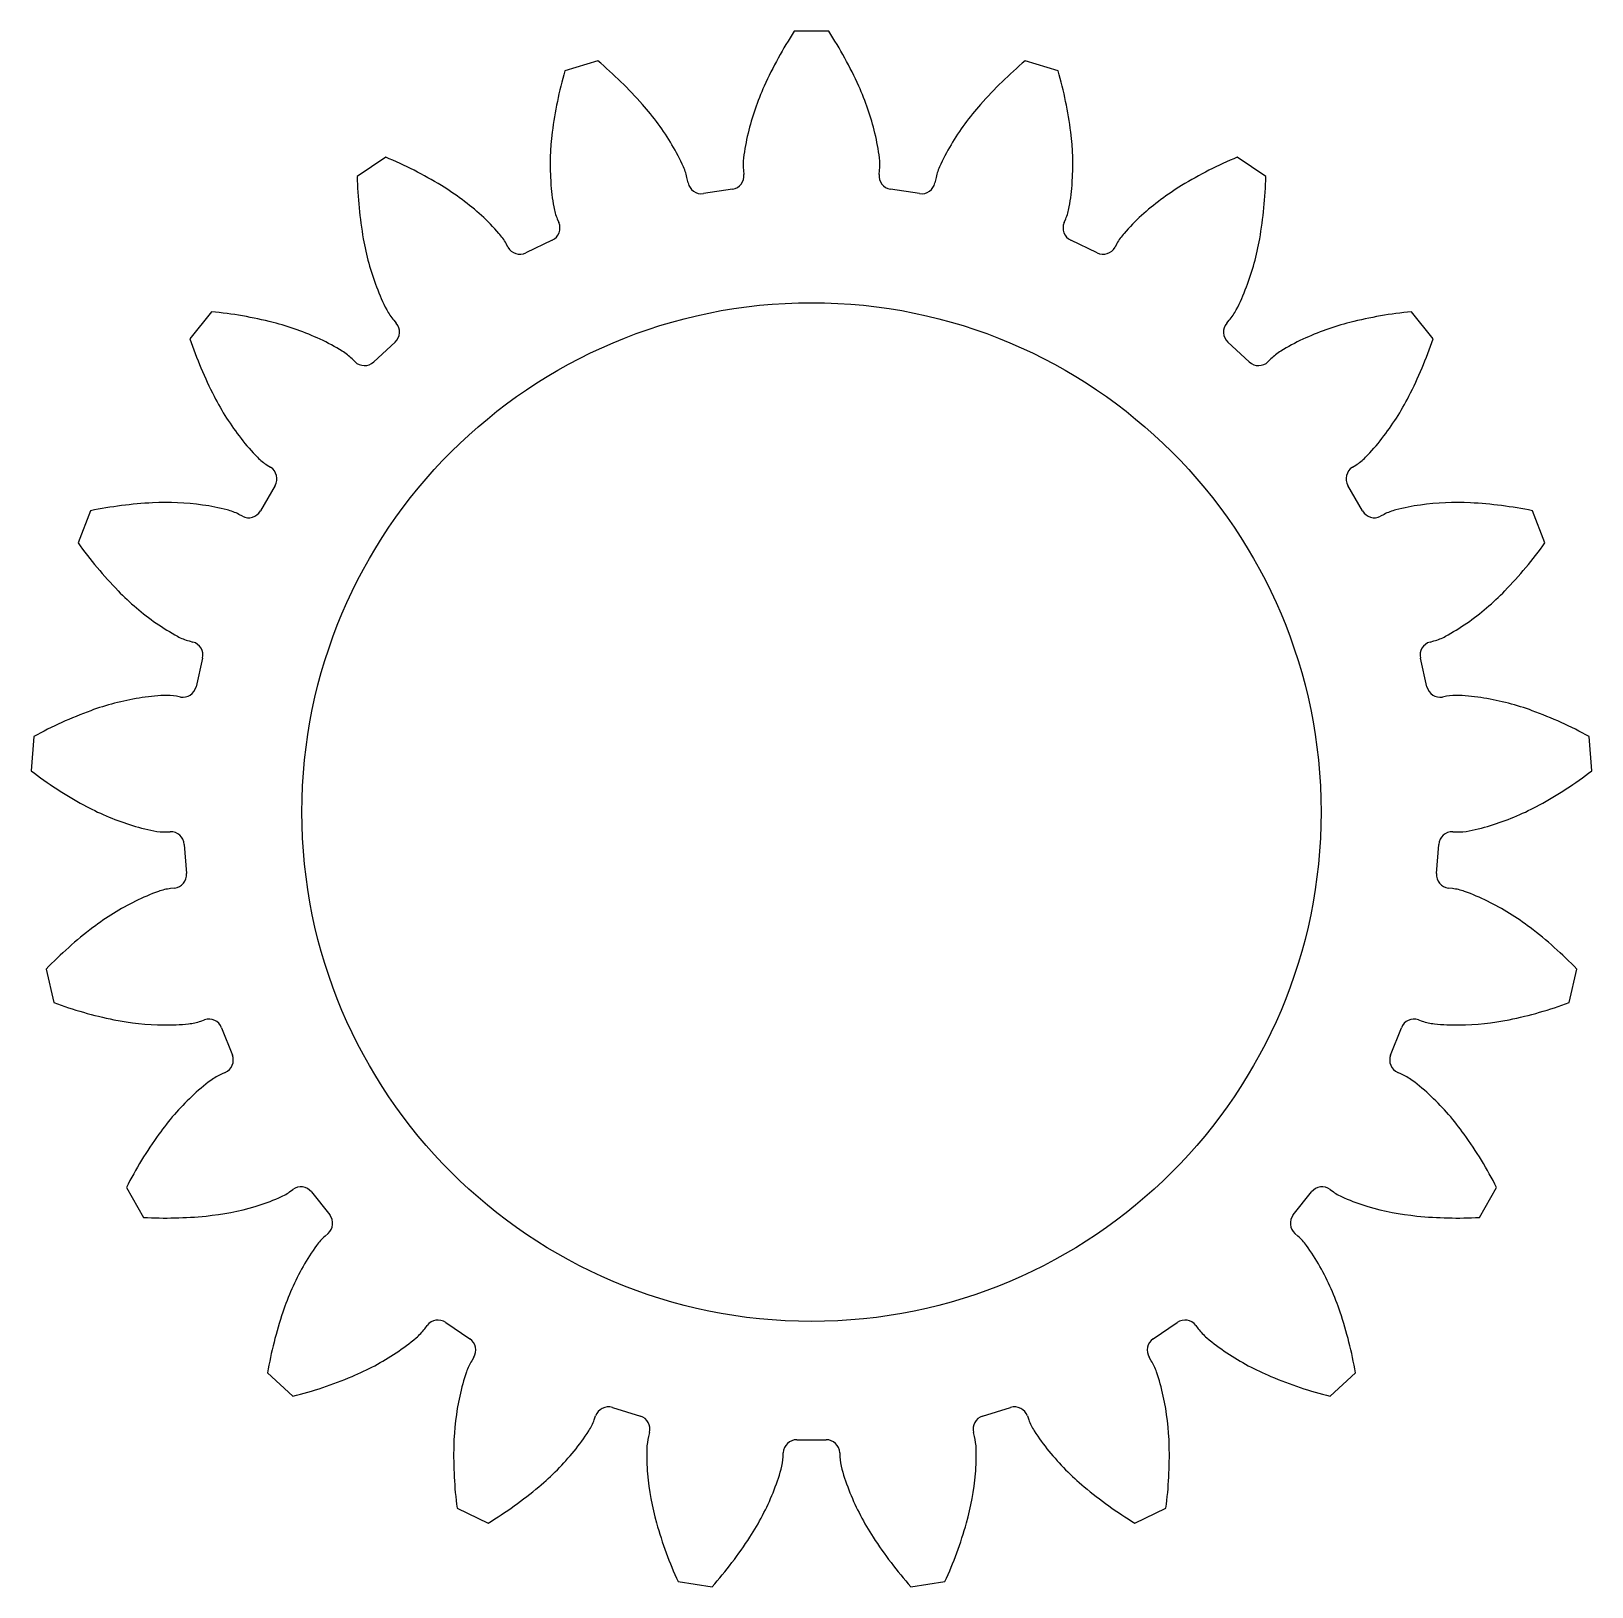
# Model space of a CAD drawing. Header units: metres. Extents: x -115 to 115, y -114 to 115.
import ezdxf

# ---------------------------------------------------------------- set-up
doc = ezdxf.new("R2010")
doc.units = ezdxf.units.M

msp = doc.modelspace()

# ---------------------------------------------------------------- linework, layer by layer
at = {"layer": 'PARAMETRIX'}
for p, q in [((2.5367, 114.972), (-2.5367, 114.972)), ((-31.4646, 110.6118), (-36.3126, 109.1164)), ((36.3126, 109.1164), (31.4646, 110.6118)), ((-62.6701, 96.4233), (-66.8619, 93.5654)), ((-10.011, 94.4711), (-9.9492, 93.8881)), ((9.9492, 93.8881), (10.011, 94.4711)), ((66.8619, 93.5654), (62.6701, 96.4233)), ((-18.1668, 92.6496), (-18.2796, 93.2248)), ((18.2796, 93.2248), (18.1668, 92.6496)), ((-11.64, 91.6997), (-15.9061, 91.0567)), ((15.9061, 91.0567), (11.64, 91.6997)), ((-37.4121, 87.3232), (-37.1812, 86.7844)), ((37.1812, 86.7844), (37.4121, 87.3232)), ((-44.6686, 83.1786), (-44.946, 83.695)), ((-38.1519, 84.1948), (-42.0389, 82.3229)), ((42.0389, 82.3229), (38.1519, 84.1948)), ((44.946, 83.695), (44.6686, 83.1786)), ((-88.3072, 73.6671), (-91.4703, 69.7006)), ((91.4703, 69.7006), (88.3072, 73.6671)), ((-61.4889, 72.4162), (-61.1095, 71.9694)), ((61.1095, 71.9694), (61.4889, 72.4162)), ((-61.2737, 69.2088), (-64.4363, 66.2744)), ((64.4363, 66.2744), (61.2737, 69.2088)), ((-67.2015, 66.3169), (-67.6187, 66.7287)), ((67.6187, 66.7287), (67.2015, 66.3169)), ((-80.1022, 51.0748), (-79.608, 50.7597)), ((79.608, 50.7597), (80.1022, 51.0748)), ((-78.9512, 48.0733), (-81.1083, 44.3371)), ((81.1083, 44.3371), (78.9512, 48.0733)), ((-106.0977, 44.3653), (-107.9512, 39.6427)), ((-83.7631, 43.5627), (-84.2832, 43.8331)), ((84.2832, 43.8331), (83.7631, 43.5627)), ((107.9512, 39.6427), (106.0977, 44.3653)), ((-91.5981, 25.1952), (-91.0329, 25.0397)), ((91.0329, 25.0397), (91.5981, 25.1952)), ((-89.6134, 22.6663), (-90.5735, 18.4602)), ((90.5735, 18.4602), (89.6134, 22.6663)), ((-92.8821, 16.9377), (-93.4588, 17.0428)), ((93.4588, 17.0428), (92.8821, 16.9377)), ((-114.461, 11.1215), (-114.8401, 6.0623)), ((114.8401, 6.0623), (114.461, 11.1215)), ((-94.955, -2.9232), (-94.3691, -2.9051)), ((94.3691, -2.9051), (94.955, -2.9232)), ((-92.3132, -4.7547), (-91.9908, -9.0569)), ((91.9908, -9.0569), (92.3132, -4.7547)), ((-93.7481, -11.1923), (-94.3301, -11.2618)), ((94.3301, -11.2618), (93.7481, -11.1923)), ((-112.6539, -23.1106), (-111.525, -28.0568)), ((111.525, -28.0568), (112.6539, -23.1106)), ((-89.8748, -30.7818), (-89.3203, -30.5919)), ((-86.8105, -31.7533), (-85.2343, -35.7693)), ((85.2343, -35.7693), (86.8105, -31.7533)), ((89.3203, -30.5919), (89.8748, -30.7818)), ((-86.2841, -38.3278), (-86.8198, -38.5657)), ((86.8198, -38.5657), (86.2841, -38.3278)), ((-100.837, -55.2892), (-98.3004, -59.6828)), ((-76.8088, -55.9053), (-76.3349, -55.5604)), ((-73.5943, -55.9304), (-70.9044, -59.3034)), ((70.9044, -59.3034), (73.5943, -55.9304)), ((76.3349, -55.5604), (76.8088, -55.9053)), ((98.3004, -59.6828), (100.837, -55.2892)), ((-71.1535, -62.0577), (-71.5952, -62.443)), ((71.5952, -62.443), (71.1535, -62.0577)), ((-56.918, -76.0614), (-56.5669, -75.5921)), ((-53.8389, -75.1379), (-50.2743, -77.5682)), ((50.2743, -77.5682), (53.8389, -75.1379)), ((56.5669, -75.5921), (56.918, -76.0614)), ((-49.7005, -80.2735), (-50.0091, -80.7719)), ((50.0091, -80.7719), (49.7005, -80.2735)), ((-80.0603, -82.5551), (-76.3413, -86.0058)), ((76.3413, -86.0058), (80.0603, -82.5551)), ((-31.9698, -89.4591), (-31.7726, -88.9071)), ((-29.2997, -87.669), (-25.1771, -88.9407)), ((25.1771, -88.9407), (29.2997, -87.669)), ((31.7726, -88.9071), (31.9698, -89.4591)), ((-23.8314, -91.3566), (-23.9794, -91.9238)), ((23.9794, -91.9238), (23.8314, -91.3566)), ((-2.1571, -92.4104), (2.1571, -92.4104)), ((-4.181, -94.908), (-4.1552, -94.3224)), ((4.1552, -94.3224), (4.181, -94.908)), ((-52.17, -102.4856), (-47.599, -104.6868)), ((47.599, -104.6868), (52.17, -102.4856)), ((-19.644, -113.3098), (-14.6273, -114.0659)), ((14.6273, -114.0659), (19.644, -113.3098))]:
    msp.add_line(p, q, dxfattribs=at)
msp.add_circle((0, 0), 75, dxfattribs=at)
for centre, radius, start, end in [((48.3995, 81.8466), 60.76, 146.9628, 155.6466), ((-48.3995, 81.8466), 60.76, 24.3534, 33.0372), ((-70.3739, 63.9444), 60.76, 41.4962, 50.1801), ((70.3739, 63.9444), 60.76, 129.8199, 138.5038), ((22.1245, 92.4764), 60.76, 164.1056, 172.7895), ((-22.1245, 92.4764), 60.76, 7.2105, 15.8944), ((28.4814, 90.8624), 38.8965, 155.6466, 166.5059), ((-28.4814, 90.8624), 38.8965, 13.4941, 24.3534), ((-53.9982, 78.4306), 38.8965, 30.637, 41.4962), ((53.9982, 78.4306), 38.8965, 138.5038, 149.363), ((0.4339, 95.2206), 38.8965, 172.7895, 183.6488), ((22.1883, 92.3725), 32.4247, 166.5059, 173.0175), ((-22.1883, 92.3725), 32.4247, 6.9825, 13.4941), ((-0.4339, 95.2206), 38.8965, 356.3512, 7.2105), ((-48.4298, 81.7286), 32.4247, 24.1254, 30.637), ((48.4298, 81.7286), 32.4247, 149.363, 155.8746), ((-86.0954, 40.3605), 60.76, 58.6391, 67.3229), ((-26.2498, 91.662), 8.1219, 11.0939, 24.1254), ((-1.9343, 95.3269), 8.1219, 173.0175, 186.049), ((1.9343, 95.3269), 8.1219, 353.951, 6.9825), ((26.2498, 91.662), 8.1219, 155.8746, 168.9061), ((86.0954, 40.3605), 60.76, 112.6771, 121.3609), ((-6.1163, 94.8893), 60.76, 181.2485, 189.9323), ((-74.717, 59.0299), 38.8965, 47.7798, 58.6391), ((-6.0248, 94.8088), 32.4247, 183.6488, 190.1603), ((-16.2042, 93.0344), 2, 191.0939, 278.5714), ((-11.9381, 93.6774), 2, 278.5714, 6.049), ((11.9381, 93.6774), 2, 173.951, 261.4286), ((16.2042, 93.0344), 2, 261.4286, 348.9061), ((6.0248, 94.8088), 32.4247, 349.8397, 356.3512), ((74.717, 59.0299), 38.8965, 121.3609, 132.2202), ((6.1163, 94.8893), 60.76, 350.0677, 358.7515), ((-70.3681, 63.8227), 32.4247, 41.2683, 47.7798), ((-29.9465, 90.5217), 8.1219, 190.1603, 203.1919), ((29.9465, 90.5217), 8.1219, 336.8081, 349.8397), ((70.3681, 63.8227), 32.4247, 132.2202, 138.7317), ((-52.1014, 79.8524), 8.1219, 28.2367, 41.2683), ((-39.0196, 85.9968), 2, 295.7143, 23.1919), ((39.0196, 85.9968), 2, 156.8081, 244.2857), ((52.1014, 79.8524), 8.1219, 138.7317, 151.7633), ((-27.6522, 91.1181), 38.8965, 189.9323, 200.7916), ((-42.9066, 84.1249), 2, 208.2367, 295.7143), ((42.9066, 84.1249), 2, 244.2857, 331.7633), ((27.6522, 91.1181), 38.8965, 339.2084, 350.0677), ((-33.7025, 88.8208), 32.4247, 200.7916, 207.3032), ((33.7025, 88.8208), 32.4247, 332.6968, 339.2084), ((-94.1669, 13.1903), 60.76, 75.7819, 84.4658), ((-55.2978, 77.6732), 8.1219, 207.3032, 220.3347), ((55.2978, 77.6732), 8.1219, 319.6653, 332.6968), ((94.1669, 13.1903), 60.76, 95.5342, 104.2181), ((-88.7969, 34.3841), 38.8965, 64.9227, 75.7819), ((-62.6341, 70.6749), 2, 312.8571, 40.3347), ((62.6341, 70.6749), 2, 139.6653, 227.1429), ((88.7969, 34.3841), 38.8965, 104.2181, 115.0773), ((-33.8137, 88.8708), 60.76, 198.3914, 207.0752), ((-86.0539, 40.2458), 32.4247, 58.4111, 64.9227), ((86.0539, 40.2458), 32.4247, 115.0773, 121.5889), ((33.8137, 88.8708), 60.76, 332.9248, 341.6086), ((-73.3236, 60.9477), 8.1219, 45.3796, 58.4111), ((73.3236, 60.9477), 8.1219, 121.5889, 134.6204), ((-65.7967, 67.7405), 2, 225.3796, 312.8571), ((65.7967, 67.7405), 2, 227.1429, 314.6204), ((-53.2812, 78.9194), 38.8965, 207.0752, 217.9345), ((53.2812, 78.9194), 38.8965, 322.0655, 332.9248), ((-58.3856, 74.9408), 32.4247, 217.9345, 224.446), ((58.3856, 74.9408), 32.4247, 315.554, 322.0655), ((-75.7356, 57.9231), 8.1219, 224.446, 237.4776), ((-80.6832, 49.0733), 2, 330, 57.4776), ((80.6832, 49.0733), 2, 122.5224, 210), ((75.7356, 57.9231), 8.1219, 302.5224, 315.554), ((-93.8712, -15.1519), 60.76, 92.9248, 101.6086), ((-94.9868, 6.6832), 38.8965, 82.0655, 92.9248), ((-94.0934, 13.093), 32.4247, 75.554, 82.0655), ((-88.0307, 36.6274), 8.1219, 62.5224, 75.554), ((-82.8403, 45.3371), 2, 242.5224, 330), ((82.8403, 45.3371), 2, 210, 297.4776), ((88.0307, 36.6274), 8.1219, 104.446, 117.4776), ((94.0934, 13.093), 32.4247, 97.9345, 104.446), ((94.9868, 6.6832), 38.8965, 87.0752, 97.9345), ((93.8712, -15.1519), 60.76, 78.3914, 87.0752), ((-58.5066, 74.9557), 60.76, 215.5342, 224.2181), ((58.5066, 74.9557), 60.76, 315.7819, 324.4658), ((-74.176, 59.7083), 38.8965, 224.2181, 235.0773), ((74.176, 59.7083), 38.8965, 304.9227, 315.7819), ((-77.8809, 54.4019), 32.4247, 235.0773, 241.5889), ((77.8809, 54.4019), 32.4247, 298.4111, 304.9227), ((-89.444, 33.0263), 8.1219, 241.5889, 254.6204), ((89.444, 33.0263), 8.1219, 285.3796, 298.4111), ((-91.5633, 23.1113), 2, 347.1429, 74.6204), ((91.5633, 23.1113), 2, 105.3796, 192.8571), ((-92.5233, 18.9052), 2, 259.6653, 347.1429), ((92.5233, 18.9052), 2, 192.8571, 280.3347), ((-92.7367, -21.6116), 38.8965, 99.2084, 110.0677), ((-93.7724, -15.2232), 32.4247, 92.6968, 99.2084), ((-94.9158, 9.0527), 8.1219, 79.6653, 92.6968), ((94.9158, 9.0527), 8.1219, 87.3032, 100.3347), ((93.7724, -15.2232), 32.4247, 80.7916, 87.3032), ((92.7367, -21.6116), 38.8965, 69.9323, 80.7916), ((-85.2347, -42.1477), 60.76, 110.0677, 118.7515), ((85.2347, -42.1477), 60.76, 61.2485, 69.9323), ((-78.0009, 54.3805), 60.76, 232.6771, 241.3609), ((78.0009, 54.3805), 60.76, 298.6391, 307.3229), ((-88.4799, 35.1919), 38.8965, 241.3609, 252.2202), ((88.4799, 35.1919), 38.8965, 287.7798, 298.6391), ((-90.4561, 29.0292), 32.4247, 252.2202, 258.7317), ((90.4561, 29.0292), 32.4247, 281.2683, 287.7798), ((-95.2049, 5.1949), 8.1219, 258.7317, 271.7633), ((-94.3076, -4.9042), 2, 4.2857, 91.7633), ((94.3076, -4.9042), 2, 88.2367, 175.7143), ((95.2049, 5.1949), 8.1219, 268.2367, 281.2683), ((-93.9852, -9.2064), 2, 276.8081, 4.2857), ((93.9852, -9.2064), 2, 175.7143, 263.1919), ((-93.3673, -19.3264), 8.1219, 96.8081, 109.8397), ((93.3673, -19.3264), 8.1219, 70.1603, 83.1919), ((-82.2466, -47.986), 38.8965, 116.3512, 127.2105), ((-85.1192, -42.1868), 32.4247, 109.8397, 116.3512), ((85.1192, -42.1868), 32.4247, 63.6488, 70.1603), ((82.2466, -47.986), 38.8965, 52.7895, 63.6488), ((-69.0247, -65.3986), 60.76, 127.2105, 135.8944), ((69.0247, -65.3986), 60.76, 44.1056, 52.7895), ((-90.5645, 28.9734), 60.76, 249.8199, 258.5038), ((90.5645, 28.9734), 60.76, 281.4962, 290.1801), ((-94.9219, 7.5485), 38.8965, 258.5038, 269.363), ((-94.9939, 1.0771), 32.4247, 269.363, 275.8746), ((-92.5065, -23.098), 8.1219, 275.8746, 288.9061), ((-88.6722, -32.484), 2, 21.4286, 108.9061), ((88.6722, -32.484), 2, 71.0939, 158.5714), ((92.5065, -23.098), 8.1219, 251.0939, 264.1254), ((94.9939, 1.0771), 32.4247, 264.1254, 270.637), ((94.9219, 7.5485), 38.8965, 270.637, 281.4962), ((-87.0961, -36.5), 2, 293.951, 21.4286), ((87.0961, -36.5), 2, 158.5714, 246.049), ((-83.5227, -45.9883), 8.1219, 113.951, 126.9825), ((83.5227, -45.9883), 8.1219, 53.0175, 66.049), ((-68.9028, -65.4019), 32.4247, 126.9825, 133.4941), ((68.9028, -65.4019), 32.4247, 46.5059, 53.0175), ((-64.4484, -70.0968), 38.8965, 133.4941, 144.3534), ((64.4484, -70.0968), 38.8965, 35.6466, 46.5059), ((-46.6815, -82.8385), 60.76, 144.3534, 153.0372), ((46.6815, -82.8385), 60.76, 26.9628, 35.6466), ((-91.0911, -26.9707), 32.4247, 286.5059, 293.0175), ((-81.5884, -49.3386), 8.1219, 293.0175, 306.049), ((-75.158, -57.1774), 2, 38.5714, 126.049), ((75.158, -57.1774), 2, 53.951, 141.4286), ((81.5884, -49.3386), 8.1219, 233.951, 246.9825), ((91.0911, -26.9707), 32.4247, 246.9825, 253.4941), ((-95.081, 0.9918), 60.76, 266.9628, 275.6466), ((-92.9298, -20.7656), 38.8965, 275.6466, 286.5059), ((-72.4681, -60.5504), 2, 311.0939, 38.5714), ((72.4681, -60.5504), 2, 141.4286, 228.9061), ((92.9298, -20.7656), 38.8965, 253.4941, 264.3534), ((95.081, 0.9918), 60.76, 264.3534, 273.0372), ((-46.5641, -82.8057), 32.4247, 144.1254, 150.637), ((-66.2567, -68.5639), 8.1219, 131.0939, 144.1254), ((66.2567, -68.5639), 8.1219, 35.8746, 48.9061), ((46.5641, -82.8057), 32.4247, 29.363, 35.8746), ((-40.9238, -85.9791), 38.8965, 150.637, 161.4962), ((40.9238, -85.9791), 38.8965, 18.5038, 29.363), ((-20.1905, -92.9178), 60.76, 161.4962, 170.1801), ((-54.9656, -76.7904), 2, 55.7143, 143.1919), ((54.9656, -76.7904), 2, 36.8081, 124.2857), ((20.1905, -92.9178), 60.76, 9.8199, 18.5038), ((-79.0944, -52.622), 32.4247, 303.6488, 310.1603), ((-63.4208, -71.1952), 8.1219, 310.1603, 323.1919), ((-51.401, -79.2207), 2, 328.2367, 55.7143), ((51.401, -79.2207), 2, 124.2857, 211.7633), ((63.4208, -71.1952), 8.1219, 216.8081, 229.8397), ((79.0944, -52.622), 32.4247, 229.8397, 236.3512), ((-82.6804, -47.2346), 38.8965, 292.7895, 303.6488), ((82.6804, -47.2346), 38.8965, 236.3512, 247.2105), ((-20.088, -92.8519), 32.4247, 161.2683, 167.7798), ((-43.1035, -85.0473), 8.1219, 148.2367, 161.2683), ((43.1035, -85.0473), 8.1219, 18.7317, 31.7633), ((20.088, -92.8519), 32.4247, 12.2202, 18.7317), ((-91.1492, -27.0778), 60.76, 284.1056, 292.7895), ((91.1492, -27.0778), 60.76, 247.2105, 255.8944), ((-13.7629, -94.2218), 38.8965, 167.7798, 178.6391), ((13.7629, -94.2218), 38.8965, 1.3609, 12.2202), ((-39.6181, -86.7259), 8.1219, 327.3032, 340.3347), ((-29.8892, -89.5802), 2, 72.8571, 160.3347), ((-25.7667, -90.8518), 2, 345.3796, 72.8571), ((25.7667, -90.8518), 2, 107.1429, 194.6204), ((29.8892, -89.5802), 2, 19.6653, 107.1429), ((39.6181, -86.7259), 8.1219, 199.6653, 212.6968), ((-60.0699, -73.5976), 32.4247, 320.7916, 327.3032), ((60.0699, -73.5976), 32.4247, 212.6968, 219.2084), ((8.0945, -94.741), 60.76, 178.6391, 187.3229), ((-65.0845, -69.5066), 38.8965, 309.9323, 320.7916), ((8.173, -94.6478), 32.4247, 178.4111, 184.9227), ((-16.1204, -93.9739), 8.1219, 165.3796, 178.4111), ((-2.1571, -94.4104), 2, 90, 177.4776), ((2.1571, -94.4104), 2, 2.5224, 90), ((16.1204, -93.9739), 8.1219, 1.5889, 14.6204), ((-8.173, -94.6478), 32.4247, 355.0773, 1.5889), ((65.0845, -69.5066), 38.8965, 219.2084, 230.0677), ((-8.0945, -94.741), 60.76, 352.6771, 1.3609), ((-12.2951, -94.5505), 8.1219, 344.446, 357.4776), ((12.2951, -94.5505), 8.1219, 182.5224, 195.554), ((14.6209, -94.0924), 38.8965, 184.9227, 195.7819), ((-35.7078, -88.0338), 32.4247, 337.9345, 344.446), ((35.7078, -88.0338), 32.4247, 195.554, 202.0655), ((-14.6209, -94.0924), 38.8965, 344.2181, 355.0773), ((-79.1183, -52.7415), 60.76, 301.2485, 309.9323), ((-41.7056, -85.6026), 38.8965, 327.0752, 337.9345), ((41.7056, -85.6026), 38.8965, 202.0655, 212.9248), ((79.1183, -52.7415), 60.76, 230.0677, 238.7515), ((35.6603, -88.1461), 60.76, 195.7819, 204.4658), ((-35.6603, -88.1461), 60.76, 335.5342, 344.2181), ((-60.0575, -73.7189), 60.76, 318.3914, 327.0752), ((60.0575, -73.7189), 60.76, 212.9248, 221.6086)]:
    msp.add_arc(centre, radius, start, end, dxfattribs=at)

doc.saveas('drawing.dxf')
